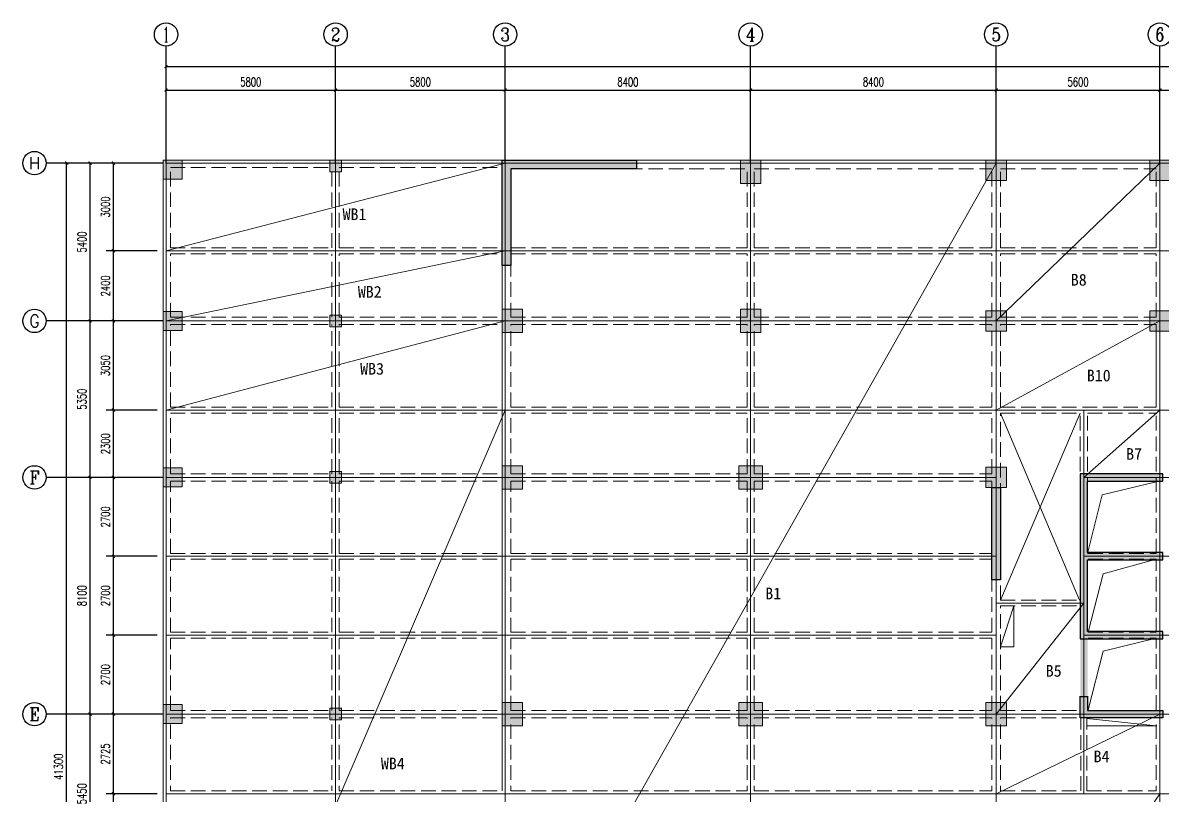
# Model space of a CAD drawing. Header units: millimetres. Extents: x -4900 to 114297, y -4800 to 46100.
# Drawn here: x -4900 to 34112, y 19643 to 46100 of the extents above; entities that cross this region are included whole.
import ezdxf
from ezdxf.enums import TextEntityAlignment as Align

# ---------------------------------------------------------------- set-up
doc = ezdxf.new("R2010")
doc.units = ezdxf.units.MM
doc.header["$LTSCALE"] = 2000
doc.header["$PDSIZE"] = 0.1
doc.linetypes.add('DASH', pattern=[0.35, 0.25, -0.1])
doc.layers.get('0').update_dxf_attribs({"lineweight": 9})
doc.layers.get('Defpoints').update_dxf_attribs({"lineweight": 9})
for name, color, linetype in [('AXIS', 3, 'Continuous'), ('AXIS_TEXT', 7, 'Continuous'), ('wall_door', 5, 'Continuous')]:
    doc.layers.add(name, color=color, linetype=linetype)
for name, color, linetype, lineweight in [('bbbbb', 200, 'Continuous', 9), ('column', 50, 'Continuous', 9), ('hole', 60, 'Continuous', 9), ('primary_beam', 180, 'Continuous', 9), ('S_ConcWall', 3, 'Continuous', 25), ('secondary_beam', 130, 'Continuous', 9), ('shear_wall', 90, 'Continuous', 9)]:
    doc.layers.add(name, color=color, linetype=linetype, lineweight=lineweight)
doc.layers.add('DOTE', color=10, linetype='Continuous', lineweight=9, plot=False)
doc.styles.add('_TCH_AXIS', font='COMPLEX', dxfattribs={"bigfont": 'GBCBIG'})
doc.styles.add('_TCH_DIM_T3', font='SIMPLEX', dxfattribs={"width": 0.705882, "bigfont": 'GBCBIG'})
doc.styles.add('COMPLEX', font='COMPLEX')
doc.dimstyles.new('_TCH_ARCH&&100', dxfattribs={"dimtxt": 297.5, "dimasz": 100, "dimexe": 250, "dimexo": 300, "dimgap": 126.25, "dimtad": 1, "dimdec": 0, "dimzin": 0, "dimdsep": 46, "dimtxsty": '_TCH_DIM_T3', "dimblk": 'ARCHTICK', "dimcen": 0.09, "dimclrt": 7, "dimazin": 2, "dimtfac": 1, "dimtdec": 0, "dimtix": 1, "dimtmove": 2, "dimatfit": 3, "dimfxl": 100, "dimtolj": 1, "dimtzin": 0, "dimarcsym": 0})

# ---------------------------------------------------------------- blocks, each defined once
blk = doc.blocks.new('_ArchTick')
at = {"color": 0, "linetype": 'ByBlock', "const_width": 0.4}
blk.add_lwpolyline([(-0.5, -0.5), (0.5, 0.5)], dxfattribs=at)
blk = doc.blocks.new('*D2')
at = {"layer": 'AXIS', "color": 0, "lineweight": -2, "transparency": 16777216}
for p, q in [((0, 41600), (0, 44050)), ((0, 43800), (5800, 43800)), ((5800, 41600), (5800, 44050))]:
    blk.add_line(p, q, dxfattribs=at)
at = {"layer": 'Defpoints', "color": 0, "transparency": 16777216}
for p in [(5800, 43800), (0, 41300), (5800, 41300)]:
    blk.add_point(p, dxfattribs=at)
at = {"layer": 'AXIS', "color": 0, "lineweight": -2, "transparency": 16777216, "xscale": 100, "yscale": 100, "zscale": 100, "rotation": 180}
blk.add_blockref('_ArchTick', (0, 43800), dxfattribs=at)
at = {"layer": 'AXIS', "color": 0, "lineweight": -2, "transparency": 16777216, "xscale": 100, "yscale": 100, "zscale": 100}
blk.add_blockref('_ArchTick', (5800, 43800), dxfattribs=at)
at = {"layer": 'AXIS', "color": 7, "transparency": 16777216, "insert": (2900, 44075), "char_height": 297.5, "attachment_point": 5, "style": '_TCH_DIM_T3'}
blk.add_mtext('\\A1;5800', dxfattribs=at)
blk = doc.blocks.new('*D3')
at = {"layer": 'AXIS', "color": 0, "lineweight": -2, "transparency": 16777216}
for p, q in [((5800, 41600), (5800, 44050)), ((5800, 43800), (11600, 43800)), ((11600, 41600), (11600, 44050))]:
    blk.add_line(p, q, dxfattribs=at)
at = {"layer": 'Defpoints', "color": 0, "transparency": 16777216}
for p in [(11600, 43800), (5800, 41300), (11600, 41300)]:
    blk.add_point(p, dxfattribs=at)
at = {"layer": 'AXIS', "color": 0, "lineweight": -2, "transparency": 16777216, "xscale": 100, "yscale": 100, "zscale": 100, "rotation": 180}
blk.add_blockref('_ArchTick', (5800, 43800), dxfattribs=at)
at = {"layer": 'AXIS', "color": 0, "lineweight": -2, "transparency": 16777216, "xscale": 100, "yscale": 100, "zscale": 100}
blk.add_blockref('_ArchTick', (11600, 43800), dxfattribs=at)
at = {"layer": 'AXIS', "color": 7, "transparency": 16777216, "insert": (8700, 44075), "char_height": 297.5, "attachment_point": 5, "style": '_TCH_DIM_T3'}
blk.add_mtext('\\A1;5800', dxfattribs=at)
blk = doc.blocks.new('*D4')
at = {"layer": 'AXIS', "color": 0, "lineweight": -2, "transparency": 16777216}
for p, q in [((11600, 41600), (11600, 44050)), ((11600, 43800), (20000, 43800)), ((20000, 41600), (20000, 44050))]:
    blk.add_line(p, q, dxfattribs=at)
at = {"layer": 'Defpoints', "color": 0, "transparency": 16777216}
for p in [(20000, 43800), (11600, 41300), (20000, 41300)]:
    blk.add_point(p, dxfattribs=at)
at = {"layer": 'AXIS', "color": 0, "lineweight": -2, "transparency": 16777216, "xscale": 100, "yscale": 100, "zscale": 100, "rotation": 180}
blk.add_blockref('_ArchTick', (11600, 43800), dxfattribs=at)
at = {"layer": 'AXIS', "color": 0, "lineweight": -2, "transparency": 16777216, "xscale": 100, "yscale": 100, "zscale": 100}
blk.add_blockref('_ArchTick', (20000, 43800), dxfattribs=at)
at = {"layer": 'AXIS', "color": 7, "transparency": 16777216, "insert": (15800, 44075), "char_height": 297.5, "attachment_point": 5, "style": '_TCH_DIM_T3'}
blk.add_mtext('\\A1;8400', dxfattribs=at)
blk = doc.blocks.new('*D5')
at = {"layer": 'AXIS', "color": 0, "lineweight": -2, "transparency": 16777216}
for p, q in [((20000, 41600), (20000, 44050)), ((20000, 43800), (28400, 43800)), ((28400, 41600), (28400, 44050))]:
    blk.add_line(p, q, dxfattribs=at)
at = {"layer": 'Defpoints', "color": 0, "transparency": 16777216}
for p in [(28400, 43800), (20000, 41300), (28400, 41300)]:
    blk.add_point(p, dxfattribs=at)
at = {"layer": 'AXIS', "color": 0, "lineweight": -2, "transparency": 16777216, "xscale": 100, "yscale": 100, "zscale": 100, "rotation": 180}
blk.add_blockref('_ArchTick', (20000, 43800), dxfattribs=at)
at = {"layer": 'AXIS', "color": 0, "lineweight": -2, "transparency": 16777216, "xscale": 100, "yscale": 100, "zscale": 100}
blk.add_blockref('_ArchTick', (28400, 43800), dxfattribs=at)
at = {"layer": 'AXIS', "color": 7, "transparency": 16777216, "insert": (24200, 44075), "char_height": 297.5, "attachment_point": 5, "style": '_TCH_DIM_T3'}
blk.add_mtext('\\A1;8400', dxfattribs=at)
blk = doc.blocks.new('*D6')
at = {"layer": 'AXIS', "color": 0, "lineweight": -2, "transparency": 16777216}
for p, q in [((28400, 41600), (28400, 44050)), ((28400, 43800), (34000, 43800)), ((34000, 41600), (34000, 44050))]:
    blk.add_line(p, q, dxfattribs=at)
at = {"layer": 'Defpoints', "color": 0, "transparency": 16777216}
for p in [(34000, 43800), (28400, 41300), (34000, 41300)]:
    blk.add_point(p, dxfattribs=at)
at = {"layer": 'AXIS', "color": 0, "lineweight": -2, "transparency": 16777216, "xscale": 100, "yscale": 100, "zscale": 100, "rotation": 180}
blk.add_blockref('_ArchTick', (28400, 43800), dxfattribs=at)
at = {"layer": 'AXIS', "color": 0, "lineweight": -2, "transparency": 16777216, "xscale": 100, "yscale": 100, "zscale": 100}
blk.add_blockref('_ArchTick', (34000, 43800), dxfattribs=at)
at = {"layer": 'AXIS', "color": 7, "transparency": 16777216, "insert": (31200, 44075), "char_height": 297.5, "attachment_point": 5, "style": '_TCH_DIM_T3'}
blk.add_mtext('\\A1;5600', dxfattribs=at)
blk = doc.blocks.new('*D7')
at = {"layer": 'AXIS', "color": 0, "lineweight": -2, "transparency": 16777216}
for p, q in [((34000, 41600), (34000, 44050)), ((34000, 43800), (38500, 43800)), ((38500, 41600), (38500, 44050))]:
    blk.add_line(p, q, dxfattribs=at)
at = {"layer": 'Defpoints', "color": 0, "transparency": 16777216}
for p in [(38500, 43800), (34000, 41300), (38500, 41300)]:
    blk.add_point(p, dxfattribs=at)
at = {"layer": 'AXIS', "color": 0, "lineweight": -2, "transparency": 16777216, "xscale": 100, "yscale": 100, "zscale": 100, "rotation": 180}
blk.add_blockref('_ArchTick', (34000, 43800), dxfattribs=at)
at = {"layer": 'AXIS', "color": 0, "lineweight": -2, "transparency": 16777216, "xscale": 100, "yscale": 100, "zscale": 100}
blk.add_blockref('_ArchTick', (38500, 43800), dxfattribs=at)
at = {"layer": 'AXIS', "color": 7, "transparency": 16777216, "insert": (36250, 44075), "char_height": 297.5, "attachment_point": 5, "style": '_TCH_DIM_T3'}
blk.add_mtext('\\A1;4500', dxfattribs=at)
blk = doc.blocks.new('*D13')
at = {"layer": 'AXIS', "color": 0, "lineweight": -2, "transparency": 16777216}
for p, q in [((0, 41600), (0, 44850)), ((0, 44600), (72500, 44600)), ((72500, 41600), (72500, 44850))]:
    blk.add_line(p, q, dxfattribs=at)
at = {"layer": 'Defpoints', "color": 0, "transparency": 16777216}
for p in [(72500, 44600), (0, 41300), (72500, 41300)]:
    blk.add_point(p, dxfattribs=at)
at = {"layer": 'AXIS', "color": 0, "lineweight": -2, "transparency": 16777216, "xscale": 100, "yscale": 100, "zscale": 100, "rotation": 180}
blk.add_blockref('_ArchTick', (0, 44600), dxfattribs=at)
at = {"layer": 'AXIS', "color": 0, "lineweight": -2, "transparency": 16777216, "xscale": 100, "yscale": 100, "zscale": 100}
blk.add_blockref('_ArchTick', (72500, 44600), dxfattribs=at)
at = {"layer": 'AXIS', "color": 7, "transparency": 16777216, "insert": (36250, 44875), "char_height": 297.5, "attachment_point": 5, "style": '_TCH_DIM_T3'}
blk.add_mtext('\\A1;72500', dxfattribs=at)
blk = doc.blocks.new('_AXISO')
blk.add_circle((0, 0), 0.5)
at = {"layer": 'AXIS_TEXT', "style": 'COMPLEX', "width": 1.041667}
blk.add_attdef('A', text='', height=0.56, dxfattribs=at).set_placement((-0.25, -0.28), (0.25, -0.28), align=Align.FIT)
blk = doc.blocks.new('*D30')
at = {"layer": 'AXIS', "color": 0, "lineweight": -2, "transparency": 16777216}
for p, q in [((-400, 22450), (-2850, 22450)), ((-2600, 17000), (-2600, 22450)), ((-400, 17000), (-2850, 17000))]:
    blk.add_line(p, q, dxfattribs=at)
at = {"layer": 'Defpoints', "color": 0, "transparency": 16777216}
for p in [(-2600, 22450), (-100, 22450), (-100, 17000)]:
    blk.add_point(p, dxfattribs=at)
at = {"layer": 'AXIS', "color": 0, "lineweight": -2, "transparency": 16777216, "xscale": 100, "yscale": 100, "zscale": 100}
for p, rotation in [((-2600, 22450), 90), ((-2600, 17000), 270)]:
    blk.add_blockref('_ArchTick', p, dxfattribs=dict(at, rotation=rotation))
at = {"layer": 'AXIS', "color": 7, "transparency": 16777216, "insert": (-2875, 19725), "char_height": 297.5, "attachment_point": 5, "rotation": 90, "style": '_TCH_DIM_T3'}
blk.add_mtext('\\A1;5450', dxfattribs=at)
blk = doc.blocks.new('*D31')
at = {"layer": 'AXIS', "color": 0, "lineweight": -2, "transparency": 16777216}
for p, q in [((-400, 30550), (-2850, 30550)), ((-2600, 22450), (-2600, 30550)), ((-400, 22450), (-2850, 22450))]:
    blk.add_line(p, q, dxfattribs=at)
at = {"layer": 'Defpoints', "color": 0, "transparency": 16777216}
for p in [(-2600, 30550), (-100, 30550), (-100, 22450)]:
    blk.add_point(p, dxfattribs=at)
at = {"layer": 'AXIS', "color": 0, "lineweight": -2, "transparency": 16777216, "xscale": 100, "yscale": 100, "zscale": 100}
for p, rotation in [((-2600, 30550), 90), ((-2600, 22450), 270)]:
    blk.add_blockref('_ArchTick', p, dxfattribs=dict(at, rotation=rotation))
at = {"layer": 'AXIS', "color": 7, "transparency": 16777216, "insert": (-2875, 26500), "char_height": 297.5, "attachment_point": 5, "rotation": 90, "style": '_TCH_DIM_T3'}
blk.add_mtext('\\A1;8100', dxfattribs=at)
blk = doc.blocks.new('*D32')
at = {"layer": 'AXIS', "color": 0, "lineweight": -2, "transparency": 16777216}
for p, q in [((-400, 35900), (-2850, 35900)), ((-2600, 30550), (-2600, 35900)), ((-400, 30550), (-2850, 30550))]:
    blk.add_line(p, q, dxfattribs=at)
at = {"layer": 'Defpoints', "color": 0, "transparency": 16777216}
for p in [(-2600, 35900), (-100, 35900), (-100, 30550)]:
    blk.add_point(p, dxfattribs=at)
at = {"layer": 'AXIS', "color": 0, "lineweight": -2, "transparency": 16777216, "xscale": 100, "yscale": 100, "zscale": 100}
for p, rotation in [((-2600, 35900), 90), ((-2600, 30550), 270)]:
    blk.add_blockref('_ArchTick', p, dxfattribs=dict(at, rotation=rotation))
at = {"layer": 'AXIS', "color": 7, "transparency": 16777216, "insert": (-2875, 33225), "char_height": 297.5, "attachment_point": 5, "rotation": 90, "style": '_TCH_DIM_T3'}
blk.add_mtext('\\A1;5350', dxfattribs=at)
blk = doc.blocks.new('*D33')
at = {"layer": 'AXIS', "color": 0, "lineweight": -2, "transparency": 16777216}
for p, q in [((-400, 41300), (-2850, 41300)), ((-2600, 35900), (-2600, 41300)), ((-400, 35900), (-2850, 35900))]:
    blk.add_line(p, q, dxfattribs=at)
at = {"layer": 'Defpoints', "color": 0, "transparency": 16777216}
for p in [(-2600, 41300), (-100, 41300), (-100, 35900)]:
    blk.add_point(p, dxfattribs=at)
at = {"layer": 'AXIS', "color": 0, "lineweight": -2, "transparency": 16777216, "xscale": 100, "yscale": 100, "zscale": 100}
for p, rotation in [((-2600, 41300), 90), ((-2600, 35900), 270)]:
    blk.add_blockref('_ArchTick', p, dxfattribs=dict(at, rotation=rotation))
at = {"layer": 'AXIS', "color": 7, "transparency": 16777216, "insert": (-2875, 38600), "char_height": 297.5, "attachment_point": 5, "rotation": 90, "style": '_TCH_DIM_T3'}
blk.add_mtext('\\A1;5400', dxfattribs=at)
blk = doc.blocks.new('*D34')
at = {"layer": 'AXIS', "color": 0, "lineweight": -2, "transparency": 16777216}
for p, q in [((-400, 41300), (-3650, 41300)), ((-3400, 0), (-3400, 41300)), ((-400, 0), (-3650, 0))]:
    blk.add_line(p, q, dxfattribs=at)
at = {"layer": 'Defpoints', "color": 0, "transparency": 16777216}
for p in [(-3400, 41300), (-100, 41300), (-100, 0)]:
    blk.add_point(p, dxfattribs=at)
at = {"layer": 'AXIS', "color": 0, "lineweight": -2, "transparency": 16777216, "xscale": 100, "yscale": 100, "zscale": 100}
for p, rotation in [((-3400, 41300), 90), ((-3400, 0), 270)]:
    blk.add_blockref('_ArchTick', p, dxfattribs=dict(at, rotation=rotation))
at = {"layer": 'AXIS', "color": 7, "transparency": 16777216, "insert": (-3675, 20650), "char_height": 297.5, "attachment_point": 5, "rotation": 90, "style": '_TCH_DIM_T3'}
blk.add_mtext('\\A1;41300', dxfattribs=at)
blk = doc.blocks.new('*D49')
at = {"layer": 'AXIS', "color": 0, "lineweight": -2, "transparency": 16777216}
for p, q in [((-300, 19725), (-2050, 19725)), ((-1800, 17000), (-1800, 19725)), ((-300, 17000), (-2050, 17000))]:
    blk.add_line(p, q, dxfattribs=at)
at = {"layer": 'Defpoints', "color": 0, "transparency": 16777216}
for p in [(-1800, 19725), (0, 19725), (0, 17000)]:
    blk.add_point(p, dxfattribs=at)
at = {"layer": 'AXIS', "color": 0, "lineweight": -2, "transparency": 16777216, "xscale": 100, "yscale": 100, "zscale": 100}
for p, rotation in [((-1800, 19725), 90), ((-1800, 17000), 270)]:
    blk.add_blockref('_ArchTick', p, dxfattribs=dict(at, rotation=rotation))
at = {"layer": 'AXIS', "color": 7, "transparency": 16777216, "insert": (-2075, 18362.5), "char_height": 297.5, "attachment_point": 5, "rotation": 90, "style": '_TCH_DIM_T3'}
blk.add_mtext('\\A1;2725', dxfattribs=at)
blk = doc.blocks.new('*D50')
at = {"layer": 'AXIS', "color": 0, "lineweight": -2, "transparency": 16777216}
for p, q in [((-300, 22450), (-2050, 22450)), ((-1800, 19725), (-1800, 22450)), ((-300, 19725), (-2050, 19725))]:
    blk.add_line(p, q, dxfattribs=at)
at = {"layer": 'Defpoints', "color": 0, "transparency": 16777216}
for p in [(-1800, 22450), (0, 22450), (0, 19725)]:
    blk.add_point(p, dxfattribs=at)
at = {"layer": 'AXIS', "color": 0, "lineweight": -2, "transparency": 16777216, "xscale": 100, "yscale": 100, "zscale": 100}
for p, rotation in [((-1800, 22450), 90), ((-1800, 19725), 270)]:
    blk.add_blockref('_ArchTick', p, dxfattribs=dict(at, rotation=rotation))
at = {"layer": 'AXIS', "color": 7, "transparency": 16777216, "insert": (-2075, 21087.5), "char_height": 297.5, "attachment_point": 5, "rotation": 90, "style": '_TCH_DIM_T3'}
blk.add_mtext('\\A1;2725', dxfattribs=at)
blk = doc.blocks.new('*D51')
at = {"layer": 'AXIS', "color": 0, "lineweight": -2, "transparency": 16777216}
for p, q in [((-300, 25150), (-2050, 25150)), ((-1800, 22450), (-1800, 25150)), ((-300, 22450), (-2050, 22450))]:
    blk.add_line(p, q, dxfattribs=at)
at = {"layer": 'Defpoints', "color": 0, "transparency": 16777216}
for p in [(-1800, 25150), (0, 25150), (0, 22450)]:
    blk.add_point(p, dxfattribs=at)
at = {"layer": 'AXIS', "color": 0, "lineweight": -2, "transparency": 16777216, "xscale": 100, "yscale": 100, "zscale": 100}
for p, rotation in [((-1800, 25150), 90), ((-1800, 22450), 270)]:
    blk.add_blockref('_ArchTick', p, dxfattribs=dict(at, rotation=rotation))
at = {"layer": 'AXIS', "color": 7, "transparency": 16777216, "insert": (-2075, 23800), "char_height": 297.5, "attachment_point": 5, "rotation": 90, "style": '_TCH_DIM_T3'}
blk.add_mtext('\\A1;2700', dxfattribs=at)
blk = doc.blocks.new('*D52')
at = {"layer": 'AXIS', "color": 0, "lineweight": -2, "transparency": 16777216}
for p, q in [((-300, 27850), (-2050, 27850)), ((-1800, 25150), (-1800, 27850)), ((-300, 25150), (-2050, 25150))]:
    blk.add_line(p, q, dxfattribs=at)
at = {"layer": 'Defpoints', "color": 0, "transparency": 16777216}
for p in [(-1800, 27850), (0, 27850), (0, 25150)]:
    blk.add_point(p, dxfattribs=at)
at = {"layer": 'AXIS', "color": 0, "lineweight": -2, "transparency": 16777216, "xscale": 100, "yscale": 100, "zscale": 100}
for p, rotation in [((-1800, 27850), 90), ((-1800, 25150), 270)]:
    blk.add_blockref('_ArchTick', p, dxfattribs=dict(at, rotation=rotation))
at = {"layer": 'AXIS', "color": 7, "transparency": 16777216, "insert": (-2075, 26500), "char_height": 297.5, "attachment_point": 5, "rotation": 90, "style": '_TCH_DIM_T3'}
blk.add_mtext('\\A1;2700', dxfattribs=at)
blk = doc.blocks.new('*D53')
at = {"layer": 'AXIS', "color": 0, "lineweight": -2, "transparency": 16777216}
for p, q in [((-300, 30550), (-2050, 30550)), ((-1800, 27850), (-1800, 30550)), ((-300, 27850), (-2050, 27850))]:
    blk.add_line(p, q, dxfattribs=at)
at = {"layer": 'Defpoints', "color": 0, "transparency": 16777216}
for p in [(-1800, 30550), (0, 30550), (0, 27850)]:
    blk.add_point(p, dxfattribs=at)
at = {"layer": 'AXIS', "color": 0, "lineweight": -2, "transparency": 16777216, "xscale": 100, "yscale": 100, "zscale": 100}
for p, rotation in [((-1800, 30550), 90), ((-1800, 27850), 270)]:
    blk.add_blockref('_ArchTick', p, dxfattribs=dict(at, rotation=rotation))
at = {"layer": 'AXIS', "color": 7, "transparency": 16777216, "insert": (-2075, 29200), "char_height": 297.5, "attachment_point": 5, "rotation": 90, "style": '_TCH_DIM_T3'}
blk.add_mtext('\\A1;2700', dxfattribs=at)
blk = doc.blocks.new('*D54')
at = {"layer": 'AXIS', "color": 0, "lineweight": -2, "transparency": 16777216}
for p, q in [((-300, 32850), (-2050, 32850)), ((-1800, 30550), (-1800, 32850)), ((-300, 30550), (-2050, 30550))]:
    blk.add_line(p, q, dxfattribs=at)
at = {"layer": 'Defpoints', "color": 0, "transparency": 16777216}
for p in [(-1800, 32850), (0, 32850), (0, 30550)]:
    blk.add_point(p, dxfattribs=at)
at = {"layer": 'AXIS', "color": 0, "lineweight": -2, "transparency": 16777216, "xscale": 100, "yscale": 100, "zscale": 100}
for p, rotation in [((-1800, 32850), 90), ((-1800, 30550), 270)]:
    blk.add_blockref('_ArchTick', p, dxfattribs=dict(at, rotation=rotation))
at = {"layer": 'AXIS', "color": 7, "transparency": 16777216, "insert": (-2075, 31700), "char_height": 297.5, "attachment_point": 5, "rotation": 90, "style": '_TCH_DIM_T3'}
blk.add_mtext('\\A1;2300', dxfattribs=at)
blk = doc.blocks.new('*D55')
at = {"layer": 'AXIS', "color": 0, "lineweight": -2, "transparency": 16777216}
for p, q in [((-300, 35900), (-2050, 35900)), ((-1800, 32850), (-1800, 35900)), ((-300, 32850), (-2050, 32850))]:
    blk.add_line(p, q, dxfattribs=at)
at = {"layer": 'Defpoints', "color": 0, "transparency": 16777216}
for p in [(-1800, 35900), (0, 35900), (0, 32850)]:
    blk.add_point(p, dxfattribs=at)
at = {"layer": 'AXIS', "color": 0, "lineweight": -2, "transparency": 16777216, "xscale": 100, "yscale": 100, "zscale": 100}
for p, rotation in [((-1800, 35900), 90), ((-1800, 32850), 270)]:
    blk.add_blockref('_ArchTick', p, dxfattribs=dict(at, rotation=rotation))
at = {"layer": 'AXIS', "color": 7, "transparency": 16777216, "insert": (-2075, 34375), "char_height": 297.5, "attachment_point": 5, "rotation": 90, "style": '_TCH_DIM_T3'}
blk.add_mtext('\\A1;3050', dxfattribs=at)
blk = doc.blocks.new('*D56')
at = {"layer": 'AXIS', "color": 0, "lineweight": -2, "transparency": 16777216}
for p, q in [((-300, 38300), (-2050, 38300)), ((-1800, 35900), (-1800, 38300)), ((-300, 35900), (-2050, 35900))]:
    blk.add_line(p, q, dxfattribs=at)
at = {"layer": 'Defpoints', "color": 0, "transparency": 16777216}
for p in [(-1800, 38300), (0, 38300), (0, 35900)]:
    blk.add_point(p, dxfattribs=at)
at = {"layer": 'AXIS', "color": 0, "lineweight": -2, "transparency": 16777216, "xscale": 100, "yscale": 100, "zscale": 100}
for p, rotation in [((-1800, 38300), 90), ((-1800, 35900), 270)]:
    blk.add_blockref('_ArchTick', p, dxfattribs=dict(at, rotation=rotation))
at = {"layer": 'AXIS', "color": 7, "transparency": 16777216, "insert": (-2075, 37100), "char_height": 297.5, "attachment_point": 5, "rotation": 90, "style": '_TCH_DIM_T3'}
blk.add_mtext('\\A1;2400', dxfattribs=at)
blk = doc.blocks.new('*D57')
at = {"layer": 'AXIS', "color": 0, "lineweight": -2, "transparency": 16777216}
for p, q in [((-300, 41300), (-2050, 41300)), ((-1800, 38300), (-1800, 41300)), ((-300, 38300), (-2050, 38300))]:
    blk.add_line(p, q, dxfattribs=at)
at = {"layer": 'Defpoints', "color": 0, "transparency": 16777216}
for p in [(-1800, 41300), (0, 41300), (0, 38300)]:
    blk.add_point(p, dxfattribs=at)
at = {"layer": 'AXIS', "color": 0, "lineweight": -2, "transparency": 16777216, "xscale": 100, "yscale": 100, "zscale": 100}
for p, rotation in [((-1800, 41300), 90), ((-1800, 38300), 270)]:
    blk.add_blockref('_ArchTick', p, dxfattribs=dict(at, rotation=rotation))
at = {"layer": 'AXIS', "color": 7, "transparency": 16777216, "insert": (-2075, 39800), "char_height": 297.5, "attachment_point": 5, "rotation": 90, "style": '_TCH_DIM_T3'}
blk.add_mtext('\\A1;3000', dxfattribs=at)

msp = doc.modelspace()

# ---------------------------------------------------------------- hatches: boundary and pattern name
at = {"layer": 'column'}
h = msp.add_hatch(color=256, dxfattribs=at)
h.dxf.hatch_style = 1
h.paths.add_polyline_path([(-100, 41400), (-100, 40750), (550, 40750), (550, 41400)])
h.paths.add_polyline_path([(-100, 36225), (-100, 35575), (550, 35575), (550, 36225)])
h.paths.add_polyline_path([(-100, 30875), (-100, 30225), (550, 30225), (550, 30875)])
h.paths.add_polyline_path([(550, 22775), (-100, 22775), (-100, 22125), (550, 22125)])
h.paths.add_polyline_path([(550, 16675), (550, 17325), (-100, 17325), (-100, 16675)])
h.paths.add_polyline_path([(-100, 11375), (550, 11375), (550, 12025), (-100, 12025)])
h.paths.add_polyline_path([(-100, 6125), (-100, 5475), (550, 5475), (550, 6125)])
h.paths.add_polyline_path([(-100, 550), (-100, -100), (550, -100), (550, 550)])
h.paths.add_polyline_path([(6000, -100), (6000, 300), (5600, 300), (5600, -100)])
h.paths.add_polyline_path([(6000, 6000), (5600, 6000), (5600, 5600), (6000, 5600)])
h.paths.add_polyline_path([(6000, 11500), (6000, 11900), (5600, 11900), (5600, 11500)])
h.paths.add_polyline_path([(5600, 17200), (5600, 16800), (6000, 16800), (6000, 17200)])
h.paths.add_polyline_path([(6000, 22650), (5600, 22650), (5600, 22250), (6000, 22250)])
h.paths.add_polyline_path([(5600, 30750), (5600, 30350), (6000, 30350), (6000, 30750)])
h.paths.add_polyline_path([(5600, 36100), (5600, 35700), (6000, 35700), (6000, 36100)])
h.paths.add_polyline_path([(6000, 41400), (5600, 41400), (5600, 41000), (6000, 41000)])
h = msp.add_hatch(color=256, dxfattribs=at)
h.dxf.hatch_style = 1
h.paths.add_polyline_path([(19650, 41400), (19650, 40600), (20350, 40600), (20350, 41400)])
h.paths.add_polyline_path([(19650, 35500), (20350, 35500), (20350, 36300), (19650, 36300)])
h.paths.add_polyline_path([(19600, 30950), (19600, 30150), (20400, 30150), (20400, 30950)])
h.paths.add_polyline_path([(20400, 22850), (19600, 22850), (19600, 22050), (20400, 22050)])
h.paths.add_polyline_path([(19650, 17400), (19650, 16600), (20350, 16600), (20350, 17400)])
h.paths.add_polyline_path([(20350, 12300), (19650, 12300), (19650, 11500), (20350, 11500)])
h.paths.add_polyline_path([(20325, 5475), (20325, 6125), (19675, 6125), (19675, 5475)])
h.paths.add_polyline_path([(20325, 550), (19675, 550), (19675, -100), (20325, -100)])
h = msp.add_hatch(color=256, dxfattribs=at)
h.dxf.hatch_style = 1
h.paths.add_polyline_path([(28750, 41400), (28050, 41400), (28050, 40700), (28750, 40700)])
h.paths.add_polyline_path([(28750, 36250), (28050, 36250), (28050, 35550), (28750, 35550)])
h.paths.add_polyline_path([(28050, 30900), (28050, 30200), (28750, 30200), (28750, 30900)])
h.paths.add_polyline_path([(28750, 22850), (28050, 22850), (28050, 22050), (28750, 22050)])
h.paths.add_polyline_path([(28050, 17400), (28050, 16600), (28750, 16600), (28750, 17400)])
h.paths.add_polyline_path([(28050, 12300), (28050, 11500), (28750, 11500), (28750, 12300)])
h.paths.add_polyline_path([(28075, 6125), (28075, 5475), (28725, 5475), (28725, 6125)])
h.paths.add_polyline_path([(28075, 550), (28075, -100), (28725, -100), (28725, 550)])
h = msp.add_hatch(color=256, dxfattribs=at)
h.dxf.hatch_style = 1
h.paths.add_polyline_path([(52850, 41400), (52150, 41400), (52150, 40600), (52850, 40600)])
h.paths.add_polyline_path([(52850, 36300), (52150, 36300), (52150, 35500), (52850, 35500)])
h.paths.add_polyline_path([(44450, 41400), (43750, 41400), (43750, 40700), (44450, 40700)])
h.paths.add_polyline_path([(44450, 36250), (43750, 36250), (43750, 35550), (44450, 35550)])
h.paths.add_polyline_path([(38850, 41400), (38150, 41400), (38150, 40700), (38850, 40700)])
h.paths.add_polyline_path([(38850, 36250), (38150, 36250), (38150, 35550), (38850, 35550)])
h.paths.add_polyline_path([(34350, 41400), (33650, 41400), (33650, 40700), (34350, 40700)])
h.paths.add_polyline_path([(34350, 36250), (33650, 36250), (33650, 35550), (34350, 35550)])
h.paths.add_polyline_path([(52900, 30950), (52100, 30950), (52100, 30150), (52900, 30150)])
h.paths.add_polyline_path([(52900, 22850), (52100, 22850), (52100, 22050), (52900, 22050)])
h.paths.add_polyline_path([(52850, 17400), (52150, 17400), (52150, 16600), (52850, 16600)])
h.paths.add_polyline_path([(52850, 12300), (52150, 12300), (52150, 11500), (52850, 11500)])
h.paths.add_polyline_path([(52825, 6125), (52175, 6125), (52175, 5475), (52825, 5475)])
h.paths.add_polyline_path([(52825, 550), (52175, 550), (52175, -100), (52825, -100)])
h.paths.add_polyline_path([(44450, 30900), (43750, 30900), (43750, 30200), (44450, 30200)])
h.paths.add_polyline_path([(44450, 22850), (43750, 22850), (43750, 22050), (44450, 22050)])
h.paths.add_polyline_path([(44450, 17400), (43750, 17400), (43750, 16600), (44450, 16600)])
h.paths.add_polyline_path([(44450, 12300), (43750, 12300), (43750, 11500), (44450, 11500)])
h.paths.add_polyline_path([(44425, 6125), (43775, 6125), (43775, 5475), (44425, 5475)])
h.paths.add_polyline_path([(44425, 550), (43775, 550), (43775, -100), (44425, -100)])
h.paths.add_polyline_path([(38850, 17400), (38150, 17400), (38150, 16600), (38850, 16600)])
h.paths.add_polyline_path([(38850, 12300), (38150, 12300), (38150, 11500), (38850, 11500)])
h.paths.add_polyline_path([(38825, 6125), (38175, 6125), (38175, 5475), (38825, 5475)])
h.paths.add_polyline_path([(38825, 550), (38175, 550), (38175, -100), (38825, -100)])
h.paths.add_polyline_path([(34350, 17400), (33650, 17400), (33650, 16600), (34350, 16600)])
h.paths.add_polyline_path([(34350, 12300), (33650, 12300), (33650, 11500), (34350, 11500)])
h.paths.add_polyline_path([(34325, 6125), (33675, 6125), (33675, 5475), (34325, 5475)])
h.paths.add_polyline_path([(34325, 550), (33675, 550), (33675, -100), (34325, -100)])
h.paths.add_polyline_path([(72600, 36225), (71950, 36225), (71950, 35575), (72600, 35575)])
h.paths.add_polyline_path([(72600, 30875), (71950, 30875), (71950, 30225), (72600, 30225)])
h.paths.add_polyline_path([(72600, 22775), (71950, 22775), (71950, 22125), (72600, 22125)])
h.paths.add_polyline_path([(72600, 17325), (71950, 17325), (71950, 16675), (72600, 16675)])
h.paths.add_polyline_path([(66900, 36100), (66500, 36100), (66500, 35700), (66900, 35700)])
h.paths.add_polyline_path([(66900, 30750), (66500, 30750), (66500, 30350), (66900, 30350)])
h.paths.add_polyline_path([(66900, 22650), (66500, 22650), (66500, 22250), (66900, 22250)])
h.paths.add_polyline_path([(66900, 17200), (66500, 17200), (66500, 16800), (66900, 16800)])
h.paths.add_polyline_path([(61000, 36300), (60300, 36300), (60300, 35500), (61000, 35500)])
h.paths.add_polyline_path([(61000, 30950), (60300, 30950), (60300, 30150), (61000, 30150)])
h.paths.add_polyline_path([(61000, 22850), (60300, 22850), (60300, 22050), (61000, 22050)])
h.paths.add_polyline_path([(61000, 17400), (60300, 17400), (60300, 16600), (61000, 16600)])
h.paths.add_polyline_path([(72600, 550), (71950, 550), (71950, -100), (72600, -100)])
h.paths.add_polyline_path([(72600, 41400), (71950, 41400), (71950, 40750), (72600, 40750)])
h.paths.add_polyline_path([(72600, 12025), (71950, 12025), (71950, 11375), (72600, 11375)])
h.paths.add_polyline_path([(72600, 6125), (71950, 6125), (71950, 5475), (72600, 5475)])
h.paths.add_polyline_path([(66900, 41400), (66500, 41400), (66500, 41000), (66900, 41000)])
h.paths.add_polyline_path([(66900, 11900), (66500, 11900), (66500, 11500), (66900, 11500)])
h.paths.add_polyline_path([(66900, 6000), (66500, 6000), (66500, 5600), (66900, 5600)])
h.paths.add_polyline_path([(66900, 300), (66500, 300), (66500, -100), (66900, -100)])
h.paths.add_polyline_path([(61000, 6125), (60350, 6125), (60350, 5475), (61000, 5475)])
h.paths.add_polyline_path([(61000, 550), (60350, 550), (60350, -100), (61000, -100)])
h = msp.add_hatch(color=256, dxfattribs=at)
h.dxf.hatch_style = 1
h.paths.add_polyline_path([(12200, 36300), (11500, 36300), (11500, 35500), (12200, 35500)])
h.paths.add_polyline_path([(12200, 30950), (11500, 30950), (11500, 30150), (12200, 30150)])
h.paths.add_polyline_path([(12200, 22050), (12200, 22850), (11500, 22850), (11500, 22050)])
h.paths.add_polyline_path([(12200, 16600), (12200, 17400), (11500, 17400), (11500, 16600)])
at = {"layer": 'S_ConcWall'}
h = msp.add_hatch(color=256, dxfattribs=at)
h.dxf.hatch_style = 1
h.paths.add_polyline_path([(16100, 41400), (16100, 41100), (11800, 41100), (11800, 37800), (11500, 37800), (11500, 41400)])
h = msp.add_hatch(color=256, dxfattribs=at)
h.dxf.hatch_style = 1
h.paths.add_polyline_path([(34100, 27725), (34100, 27975), (31525, 27975), (31525, 29550), (31525, 30425), (34100, 30425), (34100, 30675), (31275, 30675), (31275, 29550), (31275, 27975), (31275, 25025), (34100, 25025), (34100, 25275), (31525, 25275), (31525, 27725)])
h = msp.add_hatch(color=256, dxfattribs=at)
h.dxf.hatch_style = 1
h.paths.add_polyline_path([(28550, 30200), (28550, 27050), (28250, 27050), (28250, 30200)])
h = msp.add_hatch(color=256, dxfattribs=at)
h.dxf.hatch_style = 1
h.paths.add_polyline_path([(34100, 22325), (31275, 22325), (31275, 23050), (31525, 23050), (31525, 22575), (34100, 22575)])
at = {"layer": 'wall_door'}
msp.add_hatch(color=256, dxfattribs=at).paths.add_polyline_path([(31275, 23047.5), (31275, 25022.5), (31525, 25027.3), (31525, 23052.3)])

# ---------------------------------------------------------------- linework, layer by layer
at = {"layer": 'AXIS'}
for p, q in [((0, 41300), (0, 45300)), ((5800, 41300), (5800, 45300)), ((11600, 41300), (11600, 45300)), ((20000, 41300), (20000, 45300)), ((28400, 41300), (28400, 45300)), ((34000, 41300), (34000, 45300)), ((-100, 41300), (-4100, 41300)), ((-100, 35900), (-4100, 35900)), ((-100, 30550), (-4100, 30550)), ((-100, 22450), (-4100, 22450))]:
    msp.add_line(p, q, dxfattribs=at)
at = {"layer": 'bbbbb'}
for p, q in [((0, 38300), (11600, 41300)), ((11600, 11600), (28400, 41300)), ((28400, 35900), (34000, 41300)), ((0, 35900), (11600, 38300)), ((11600, 35900), (0, 32850)), ((28400, 32850), (34000, 35900)), ((11600, 32850), (0, 5800)), ((31400, 30550), (34000, 32850)), ((28400, 22450), (31400, 26250)), ((28400, 19725), (34000, 22450)), ((28400, 11600), (34000, 19725))]:
    msp.add_line(p, q, dxfattribs=at)
at = {"layer": 'column', "linetype": 'Continuous'}
for points in [[(550, 41400), (-100, 41400), (-100, 40750), (550, 40750)], [(6000, 41400), (5600, 41400), (5600, 41000), (6000, 41000)], [(20350, 41400), (19650, 41400), (19650, 40600), (20350, 40600)], [(28750, 41400), (28050, 41400), (28050, 40700), (28750, 40700)], [(34350, 41400), (33650, 41400), (33650, 40700), (34350, 40700)], [(12200, 36300), (11500, 36300), (11500, 35500), (12200, 35500)], [(20350, 36300), (19650, 36300), (19650, 35500), (20350, 35500)], [(550, 36225), (-100, 36225), (-100, 35575), (550, 35575)], [(6000, 36100), (5600, 36100), (5600, 35700), (6000, 35700)], [(28750, 36250), (28050, 36250), (28050, 35550), (28750, 35550)], [(34350, 36250), (33650, 36250), (33650, 35550), (34350, 35550)], [(550, 30875), (-100, 30875), (-100, 30225), (550, 30225)], [(12200, 30950), (11500, 30950), (11500, 30150), (12200, 30150)], [(20400, 30950), (19600, 30950), (19600, 30150), (20400, 30150)], [(28750, 30900), (28050, 30900), (28050, 30200), (28750, 30200)], [(6000, 30750), (5600, 30750), (5600, 30350), (6000, 30350)], [(550, 22775), (-100, 22775), (-100, 22125), (550, 22125)], [(6000, 22650), (5600, 22650), (5600, 22250), (6000, 22250)], [(12200, 22850), (11500, 22850), (11500, 22050), (12200, 22050)], [(20400, 22850), (19600, 22850), (19600, 22050), (20400, 22050)], [(28750, 22850), (28050, 22850), (28050, 22050), (28750, 22050)]]:
    msp.add_lwpolyline(points, close=True, dxfattribs=at)
at = {"layer": 'DOTE'}
for p, q in [((0, 0), (0, 41300)), ((0, 41300), (72500, 41300)), ((5800, 0), (5800, 41300)), ((11600, 0), (11600, 41300)), ((20000, 0), (20000, 41300)), ((28400, 0), (28400, 41300)), ((34000, 0), (34000, 41300)), ((0, 38300), (72500, 38300)), ((0, 35900), (72500, 35900)), ((0, 32850), (72500, 32850)), ((31400, 19725), (31400, 32850)), ((0, 30550), (28400, 30550)), ((31400, 30550), (72500, 30550)), ((0, 27850), (28400, 27850)), ((31400, 27850), (41100, 27850)), ((28400, 26250), (31400, 26250)), ((0, 25150), (28400, 25150)), ((31400, 25150), (41100, 25150)), ((0, 22450), (72500, 22450)), ((0, 19725), (72500, 19725))]:
    msp.add_line(p, q, dxfattribs=at)
at = {"layer": 'hole'}
for p, q in [((28550, 26350), (31275, 32750)), ((28550, 32750), (31250, 26350)), ((28550, 24750), (29000, 26150)), ((29000, 24750), (29000, 26150)), ((28550, 24750), (29000, 24750)), ((31500, 22300), (33875, 22050)), ((31525, 22050), (33900, 22050))]:
    msp.add_line(p, q, dxfattribs=at)
for points in [[(31525, 27950), (32030.3, 29950), (33875, 30400)], [(31550, 25250), (32055.3, 27250), (33875, 27750)], [(31550, 22600), (32055.3, 24600), (33875, 25050)]]:
    msp.add_lwpolyline(points, dxfattribs=at)
at = {"layer": 'primary_beam'}
for p, q in [((-100, -100), (-100, 41400)), ((-100, 41400), (11500, 41400)), ((15100, 41400), (57400, 41400)), ((11500, 38200), (11500, 19825)), ((33875, 32950), (33875, 35775))]:
    msp.add_line(p, q, dxfattribs=at)
at = {"layer": 'primary_beam', "linetype": 'DASH'}
for p, q in [((150, 41150), (5675, 41150)), ((150, 38400), (150, 41150)), ((5675, 38400), (5675, 41150)), ((5925, 41150), (11500, 41150)), ((5925, 38400), (5925, 41150)), ((15100, 41100), (19875, 41100)), ((19875, 38400), (19875, 41100)), ((20125, 38400), (20125, 41100)), ((20125, 41100), (28250, 41100)), ((28250, 38400), (28250, 41100)), ((28550, 41100), (33875, 41100)), ((28550, 38400), (28550, 41100)), ((33875, 38400), (33875, 41100)), ((150, 36025), (150, 38200)), ((5675, 36025), (5675, 38200)), ((5925, 36025), (5925, 38200)), ((11800, 36025), (11800, 38200)), ((19875, 36025), (19875, 38200)), ((20125, 36025), (20125, 38200)), ((28250, 36025), (28250, 38200)), ((28550, 36025), (28550, 38200)), ((33875, 36025), (33875, 38200)), ((150, 36025), (5675, 36025)), ((5925, 36025), (11500, 36025)), ((11800, 36025), (19875, 36025)), ((20125, 36025), (28250, 36025)), ((28550, 36025), (33875, 36025)), ((150, 35775), (5675, 35775)), ((150, 32950), (150, 35775)), ((5675, 32950), (5675, 35775)), ((5925, 35775), (11500, 35775)), ((5925, 32950), (5925, 35775)), ((11800, 32950), (11800, 35775)), ((11800, 35775), (19875, 35775)), ((19875, 32950), (19875, 35775)), ((20125, 35775), (28250, 35775)), ((20125, 32950), (20125, 35775)), ((28250, 32950), (28250, 35775)), ((28550, 35775), (33875, 35775)), ((28550, 32950), (28550, 35775)), ((150, 30675), (150, 32750)), ((5675, 30675), (5675, 32750)), ((5925, 30675), (5925, 32750)), ((11800, 30675), (11800, 32750)), ((19875, 30675), (19875, 32750)), ((20125, 30675), (20125, 32750)), ((28250, 30675), (28250, 32750)), ((28550, 26350), (28550, 32750)), ((33875, 27950), (33875, 32750)), ((150, 30675), (5675, 30675)), ((5925, 30675), (11500, 30675)), ((11800, 30675), (19875, 30675)), ((20125, 30675), (28250, 30675)), ((150, 30425), (5675, 30425)), ((150, 27950), (150, 30425)), ((5675, 27950), (5675, 30425)), ((5925, 30425), (11500, 30425)), ((5925, 27950), (5925, 30425)), ((11800, 30425), (19875, 30425)), ((11800, 27950), (11800, 30425)), ((19875, 27950), (19875, 30425)), ((20125, 27950), (20125, 30425)), ((20125, 30425), (28250, 30425)), ((28250, 27950), (28250, 30425)), ((150, 25250), (150, 27750)), ((5675, 25250), (5675, 27750)), ((5925, 25250), (5925, 27750)), ((11800, 25250), (11800, 27750)), ((19875, 25250), (19875, 27750)), ((20125, 25250), (20125, 27750)), ((28250, 25250), (28250, 27750)), ((33875, 25250), (33875, 27750)), ((28550, 22575), (28550, 26150)), ((150, 22575), (150, 25050)), ((5675, 22575), (5675, 25050)), ((5925, 22575), (5925, 25050)), ((11800, 22575), (11800, 25050)), ((19875, 22575), (19875, 25050)), ((20125, 22575), (20125, 25050)), ((28250, 22575), (28250, 25050)), ((33875, 22600), (33875, 25050)), ((150, 22575), (5675, 22575)), ((150, 22325), (5675, 22325)), ((150, 20200), (150, 22325)), ((5675, 20200), (5675, 22325)), ((5925, 22575), (11500, 22575)), ((5925, 22325), (11500, 22325)), ((5925, 20200), (5925, 22325)), ((11800, 22575), (19875, 22575)), ((11800, 22325), (19875, 22325)), ((11800, 20200), (11800, 22325)), ((19875, 20200), (19875, 22325)), ((20125, 22575), (28250, 22575)), ((20125, 22325), (28250, 22325)), ((20125, 20200), (20125, 22325)), ((28250, 20200), (28250, 22325)), ((28550, 22575), (31250, 22575)), ((28550, 22325), (31250, 22325)), ((28550, 20200), (28550, 22325)), ((33875, 20200), (33875, 22300)), ((150, 19825), (150, 20000)), ((5675, 19825), (5675, 20000)), ((5925, 19825), (5925, 20000)), ((11800, 19825), (11800, 20000)), ((19875, 19825), (19875, 20000)), ((20125, 19825), (20125, 20000)), ((28250, 19825), (28250, 20000)), ((28550, 19825), (28550, 20000)), ((33875, 19825), (33875, 20000))]:
    msp.add_line(p, q, dxfattribs=at)
at = {"layer": 'S_ConcWall'}
for points in [[(16100, 41400), (16100, 41100), (11800, 41100), (11800, 37800), (11500, 37800), (11500, 41400)], [(34100, 27725), (34100, 27975), (31525, 27975), (31525, 29550), (31525, 30425), (34100, 30425), (34100, 30675), (31275, 30675), (31275, 29550), (31275, 27975), (31275, 25025), (34100, 25025), (34100, 25275), (31525, 25275), (31525, 27725)], [(28550, 30200), (28550, 27050), (28250, 27050), (28250, 30200)], [(34100, 22325), (31275, 22325), (31275, 23050), (31525, 23050), (31525, 22575), (34100, 22575)]]:
    msp.add_lwpolyline(points, close=True, dxfattribs=at)
at = {"layer": 'secondary_beam', "linetype": 'DASH'}
for p, q in [((150, 38400), (5675, 38400)), ((5925, 38400), (11500, 38400)), ((11800, 38400), (19875, 38400)), ((20125, 38400), (28250, 38400)), ((28550, 38400), (33875, 38400)), ((150, 38200), (5675, 38200)), ((5925, 38200), (11500, 38200)), ((11800, 38200), (19875, 38200)), ((20125, 38200), (28250, 38200)), ((28550, 38200), (33875, 38200)), ((150, 32950), (5675, 32950)), ((5925, 32950), (11500, 32950)), ((11800, 32950), (19875, 32950)), ((20125, 32950), (28250, 32950)), ((28550, 32950), (33875, 32950)), ((150, 32750), (5675, 32750)), ((5925, 32750), (11500, 32750)), ((11800, 32750), (19875, 32750)), ((20125, 32750), (28250, 32750)), ((28550, 32750), (31275, 32750)), ((31275, 27950), (31275, 32750)), ((31525, 27950), (31525, 32750)), ((31525, 32750), (33875, 32750)), ((150, 27950), (5675, 27950)), ((150, 27750), (5675, 27750)), ((5925, 27950), (11500, 27950)), ((5925, 27750), (11500, 27750)), ((11800, 27950), (19875, 27950)), ((11800, 27750), (19875, 27750)), ((20125, 27950), (28250, 27950)), ((20125, 27750), (28250, 27750)), ((31550, 27950), (33875, 27950)), ((31550, 27750), (33875, 27750)), ((28550, 26350), (31250, 26350)), ((28550, 26150), (31250, 26150)), ((150, 25250), (5675, 25250)), ((150, 25050), (5675, 25050)), ((5925, 25250), (11500, 25250)), ((5925, 25050), (11500, 25050)), ((11800, 25250), (19875, 25250)), ((11800, 25050), (19875, 25050)), ((20125, 25250), (28250, 25250)), ((20125, 25050), (28250, 25050)), ((31550, 25250), (33875, 25250)), ((31550, 25050), (33875, 25050)), ((31300, 19825), (31300, 22300)), ((31500, 19825), (31500, 22300)), ((150, 19825), (5675, 19825)), ((5925, 19825), (11500, 19825)), ((11800, 19825), (19875, 19825)), ((20125, 19825), (28250, 19825)), ((28550, 19825), (31300, 19825)), ((31500, 19825), (33875, 19825))]:
    msp.add_line(p, q, dxfattribs=at)
at = {"layer": 'shear_wall'}
msp.add_line((31250, 23050), (31550, 23050), dxfattribs=at)

# ---------------------------------------------------------------- block references
at = {"layer": 'AXIS'}
ref = msp.add_blockref('_AXISO', (0, 45700), dxfattribs=dict(at, xscale=800, yscale=800, zscale=800))
ref.add_attrib('A', '1', dxfattribs={"layer": 'AXIS_TEXT', "height": 514.7, "style": '_TCH_AXIS'}).set_placement((-110.3, 45442.6), (110.3, 45442.6), align=Align.FIT)
ref = msp.add_blockref('_AXISO', (5800, 45700), dxfattribs=dict(at, xscale=800, yscale=800, zscale=800))
ref.add_attrib('A', '2', dxfattribs={"layer": 'AXIS_TEXT', "height": 465.9, "style": '_TCH_AXIS'}).set_placement((5644.7, 45467), (5955.3, 45467), align=Align.FIT)
ref = msp.add_blockref('_AXISO', (11600, 45700), dxfattribs=dict(at, xscale=800, yscale=800, zscale=800))
ref.add_attrib('A', '3', dxfattribs={"layer": 'AXIS_TEXT', "height": 465.9, "style": '_TCH_AXIS'}).set_placement((11444.7, 45467), (11755.3, 45467), align=Align.FIT)
ref = msp.add_blockref('_AXISO', (20000, 45700), dxfattribs=dict(at, xscale=800, yscale=800, zscale=800))
ref.add_attrib('A', '4', dxfattribs={"layer": 'AXIS_TEXT', "height": 445.4, "style": '_TCH_AXIS'}).set_placement((19830.3, 45477.3), (20169.7, 45477.3), align=Align.FIT)
ref = msp.add_blockref('_AXISO', (28400, 45700), dxfattribs=dict(at, xscale=800, yscale=800, zscale=800))
ref.add_attrib('A', '5', dxfattribs={"layer": 'AXIS_TEXT', "height": 465.9, "style": '_TCH_AXIS'}).set_placement((28244.7, 45467), (28555.3, 45467), align=Align.FIT)
ref = msp.add_blockref('_AXISO', (34000, 45700), dxfattribs=dict(at, xscale=800, yscale=800, zscale=800))
ref.add_attrib('A', '6', dxfattribs={"layer": 'AXIS_TEXT', "height": 465.9, "style": '_TCH_AXIS'}).set_placement((33844.7, 45467), (34155.3, 45467), align=Align.FIT)
ref = msp.add_blockref('_AXISO', (-4500, 41300), dxfattribs=dict(at, xscale=800, yscale=800, zscale=800))
ref.add_attrib('A', 'H', dxfattribs={"layer": 'AXIS_TEXT', "height": 405.5, "style": '_TCH_AXIS'}).set_placement((-4693.1, 41097.2), (-4306.9, 41097.2), align=Align.FIT)
ref = msp.add_blockref('_AXISO', (-4500, 35900), dxfattribs=dict(at, xscale=800, yscale=800, zscale=800))
ref.add_attrib('A', 'G', dxfattribs={"layer": 'AXIS_TEXT', "height": 425.2, "style": '_TCH_AXIS'}).set_placement((-4682.2, 35687.4), (-4317.8, 35687.4), align=Align.FIT)
ref = msp.add_blockref('_AXISO', (-4500, 30550), dxfattribs=dict(at, xscale=800, yscale=800, zscale=800))
ref.add_attrib('A', 'F', dxfattribs={"layer": 'AXIS_TEXT', "height": 445.4, "style": '_TCH_AXIS'}).set_placement((-4669.7, 30327.3), (-4330.3, 30327.3), align=Align.FIT)
ref = msp.add_blockref('_AXISO', (-4500, 22450), dxfattribs=dict(at, xscale=800, yscale=800, zscale=800))
ref.add_attrib('A', 'E', dxfattribs={"layer": 'AXIS_TEXT', "height": 445.4, "style": '_TCH_AXIS'}).set_placement((-4669.7, 22227.3), (-4330.3, 22227.3), align=Align.FIT)

# ---------------------------------------------------------------- texts
at = {"layer": 'bbbbb', "char_height": 400, "attachment_point": 5}
for s, insert in [('WB1', (6447.2, 39551)), ('B8', (31224.1, 37306.3)), ('WB2', (6969.5, 36896.8)), ('WB3', (7048.5, 34261)), ('B10', (31908.3, 34030.8)), ('B7', (33115.6, 31349.7)), ('B1', (20772.1, 26577.4)), ('B5', (30366.7, 23927.7)), ('B4', (32003.1, 21003.6)), ('WB4', (7757.8, 20761.1))]:
    msp.add_mtext_dynamic_manual_height_columns(s, width=3912.415, gutter_width=12.5, heights=[0], dxfattribs=dict(at, insert=insert))

# ---------------------------------------------------------------- dimensions: what is measured, and where the dimension line sits
at = {"layer": 'AXIS'}
for p1, p2, distance, picture, middle in [((0, 41300), (72500, 41300), 3300, '*D13', (36250, 44875)), ((0, 41300), (5800, 41300), 2500, '*D2', (2900, 44075)), ((5800, 41300), (11600, 41300), 2500, '*D3', (8700, 44075)), ((11600, 41300), (20000, 41300), 2500, '*D4', (15800, 44075)), ((20000, 41300), (28400, 41300), 2500, '*D5', (24200, 44075)), ((28400, 41300), (34000, 41300), 2500, '*D6', (31200, 44075)), ((34000, 41300), (38500, 41300), 2500, '*D7', (36250, 44075)), ((-100, 0), (-100, 41300), 3300, '*D34', (-3675, 20650)), ((-100, 35900), (-100, 41300), 2500, '*D33', (-2875, 38600)), ((-100, 30550), (-100, 35900), 2500, '*D32', (-2875, 33225)), ((-100, 22450), (-100, 30550), 2500, '*D31', (-2875, 26500)), ((-100, 17000), (-100, 22450), 2500, '*D30', (-2875, 19725))]:
    dim = msp.add_aligned_dim(p1=p1, p2=p2, distance=distance, dimstyle='_TCH_ARCH&&100', dxfattribs=at)
    dim.commit()
    dim.dimension.update_dxf_attribs({"geometry": picture, "text_midpoint": middle})
for base, p1, p2, picture, middle in [((-1800, 41300), (0, 38300), (0, 41300), '*D57', (-2075, 39800)), ((-1800, 38300), (0, 35900), (0, 38300), '*D56', (-2075, 37100)), ((-1800, 35900), (0, 32850), (0, 35900), '*D55', (-2075, 34375)), ((-1800, 32850), (0, 30550), (0, 32850), '*D54', (-2075, 31700)), ((-1800, 30550), (0, 27850), (0, 30550), '*D53', (-2075, 29200)), ((-1800, 27850), (0, 25150), (0, 27850), '*D52', (-2075, 26500)), ((-1800, 25150), (0, 22450), (0, 25150), '*D51', (-2075, 23800)), ((-1800, 22450), (0, 19725), (0, 22450), '*D50', (-2075, 21087.5)), ((-1800, 19725), (0, 17000), (0, 19725), '*D49', (-2075, 18362.5))]:
    dim = msp.add_linear_dim(base=base, p1=p1, p2=p2, angle=90, dimstyle='_TCH_ARCH&&100', dxfattribs=at)
    dim.commit()
    dim.dimension.update_dxf_attribs({"geometry": picture, "text_midpoint": middle})

doc.saveas('drawing.dxf')
